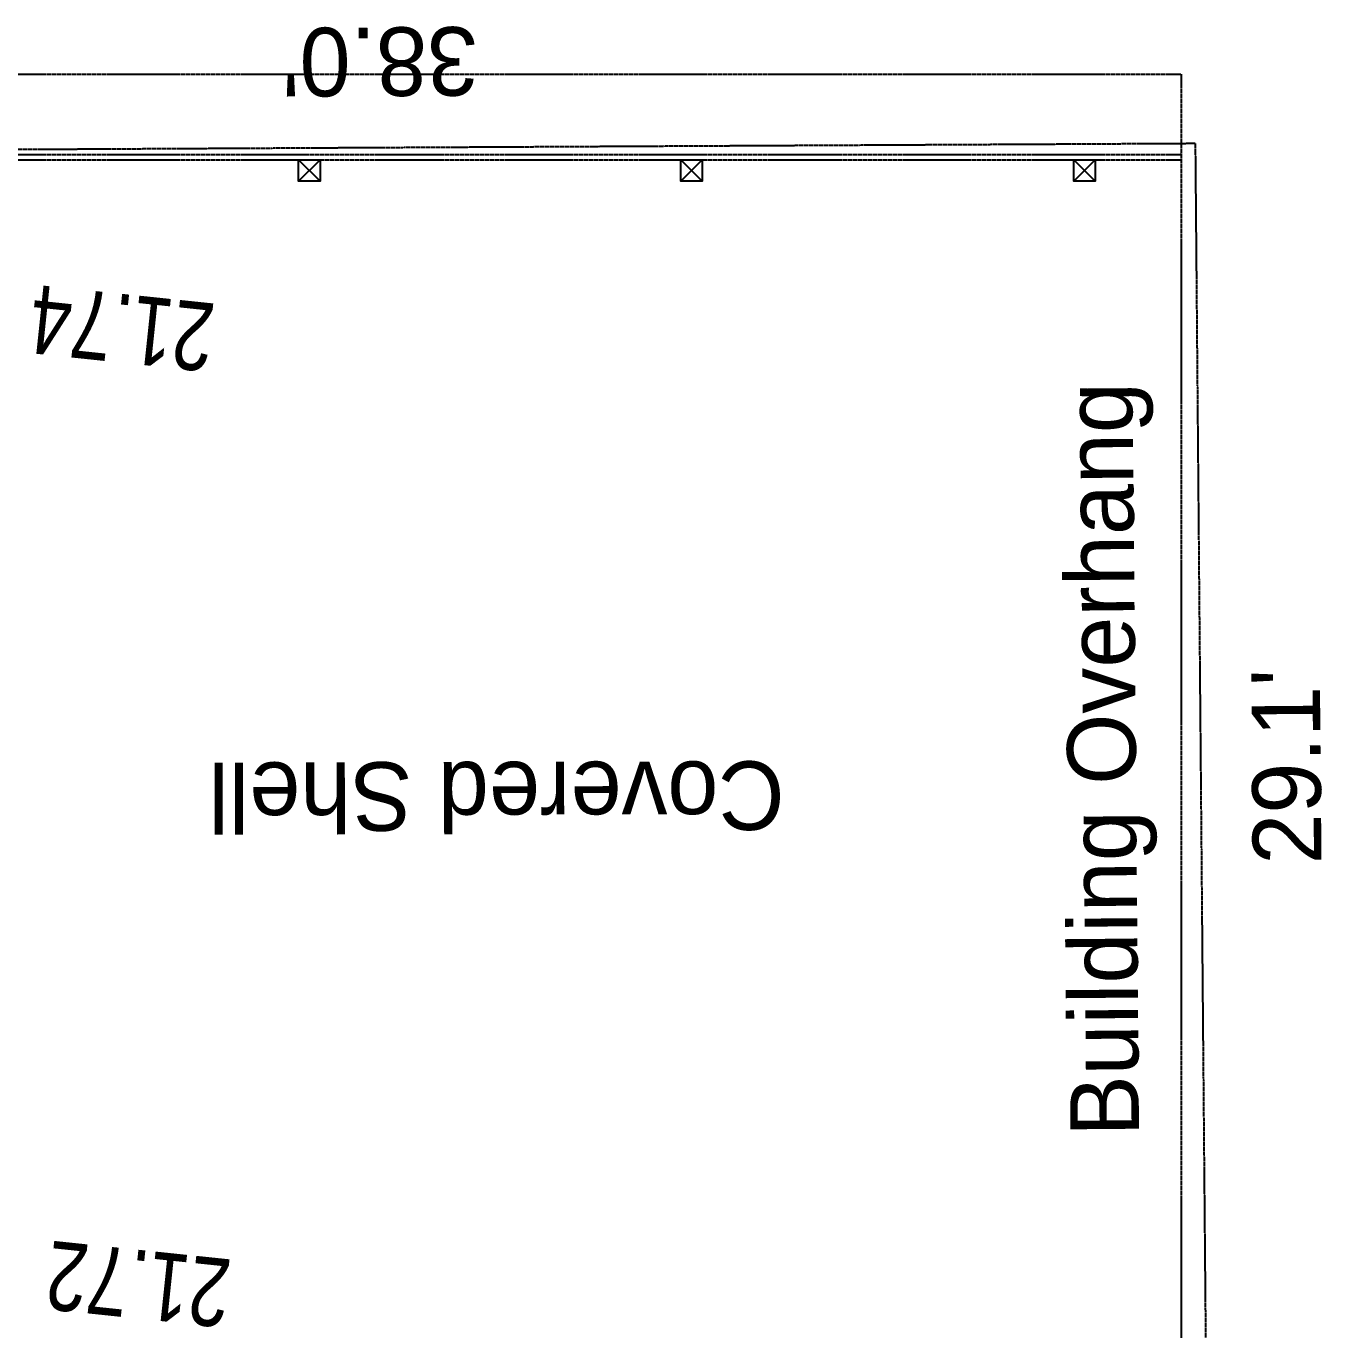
# Model space of a CAD drawing. Header units: inches. Extents: x -625442 to 34963, y -27993 to 66986.
# Drawn here: x 3127.4 to 3490.1, y 13122.8 to 13487.9 of the extents above; entities that cross this region are included whole.
import ezdxf
from ezdxf.enums import TextEntityAlignment as Align

# ---------------------------------------------------------------- set-up
doc = ezdxf.new("R2010")
doc.units = ezdxf.units.IN
doc.header["$LTSCALE"] = 0.5
doc.header["$MEASUREMENT"] = 0
doc.linetypes.add('HIDDEN2', pattern=[0.1875, 0.125, -0.0625])
for name, color, linetype in [('BUILDING OH', 80, 'HIDDEN2'), ('P-ABOVE', 201, 'HIDDEN2'), ('P-BELOW-MED', 145, 'Continuous'), ('P-WALL', 90, 'Continuous'), ('SPOT ELEVATION TEXT', 252, 'Continuous'), ('TEXT', 7, 'Continuous')]:
    doc.layers.add(name, color=color, linetype=linetype)
doc.styles.add('BLDG', font='IC-Romans.shx', dxfattribs={"width": 0.8})
doc.styles.add('TXT', font='IC-Romans.shx')

msp = doc.modelspace()

# ---------------------------------------------------------------- linework, layer by layer
at = {"layer": 'BUILDING OH'}
msp.add_lwpolyline([(2999.98585, 13339.33563), (2998.58452, 13452.74535), (3454.67009, 13455.07664), (3457.69594, 13105.54428), (3000.51671, 13104.51076)], dxfattribs=at)
at = {"layer": 'P-ABOVE'}
for p, q in [((2989.69576, 13451.97291), (3450.69576, 13451.97291)), ((2989.69576, 13450.47291), (3450.69576, 13450.47291))]:
    msp.add_line(p, q, dxfattribs=at)
msp.add_lwpolyline([(2989.69576, 13338.47291), (2989.69576, 13474.47291), (3450.69576, 13474.47291), (3450.69576, 13078.47291), (3096.69576, 13078.47291), (3096.69576, 13100.97291)], dxfattribs=at)
at = {"layer": 'P-BELOW-MED'}
for p, q in [((3203.69576, 13450.47291), (3209.69576, 13444.47291)), ((3209.69576, 13450.47291), (3203.69576, 13444.47291)), ((3310.69576, 13450.47291), (3316.69576, 13444.47291)), ((3316.69576, 13450.47291), (3310.69576, 13444.47291)), ((3420.69576, 13450.47291), (3426.69576, 13444.47291)), ((3426.69576, 13450.47291), (3420.69576, 13444.47291))]:
    msp.add_line(p, q, dxfattribs=at)
at = {"layer": 'P-WALL'}
for points in [[(3203.69576, 13450.47291), (3209.69576, 13450.47291), (3209.69576, 13444.47291), (3203.69576, 13444.47291)], [(3310.69576, 13450.47291), (3316.69576, 13450.47291), (3316.69576, 13444.47291), (3310.69576, 13444.47291)], [(3420.69576, 13450.47291), (3426.69576, 13450.47291), (3426.69576, 13444.47291), (3420.69576, 13444.47291)]]:
    msp.add_lwpolyline(points, close=True, dxfattribs=at)

# ---------------------------------------------------------------- texts
at = {"layer": 'SPOT ELEVATION TEXT', "style": 'BLDG', "width": 0.8}
for s, p in [('21.74', (3155.28727, 13412.80476)), ('21.72', (3159.84013, 13145.11406))]:
    msp.add_text(s, height=19.2, rotation=173.9991021, dxfattribs=at).set_placement(p, align=Align.CENTER)
at = {"layer": 'TEXT', "char_height": 19.2, "attachment_point": 2, "style": 'TXT'}
for s, insert, rotation in [("38.0'", (3226.5537, 13468.31081), 180.2928667), ('Building Overhang', (3418.84598, 13282.45961), 90.4959891), ("29.1'", (3470.58248, 13280.43512), 90.4959891), ('Covered Shell', (3259.12771, 13262.63072), 180.1295256)]:
    msp.add_mtext(s, dxfattribs=dict(at, insert=insert, rotation=rotation))

doc.saveas('drawing.dxf')
